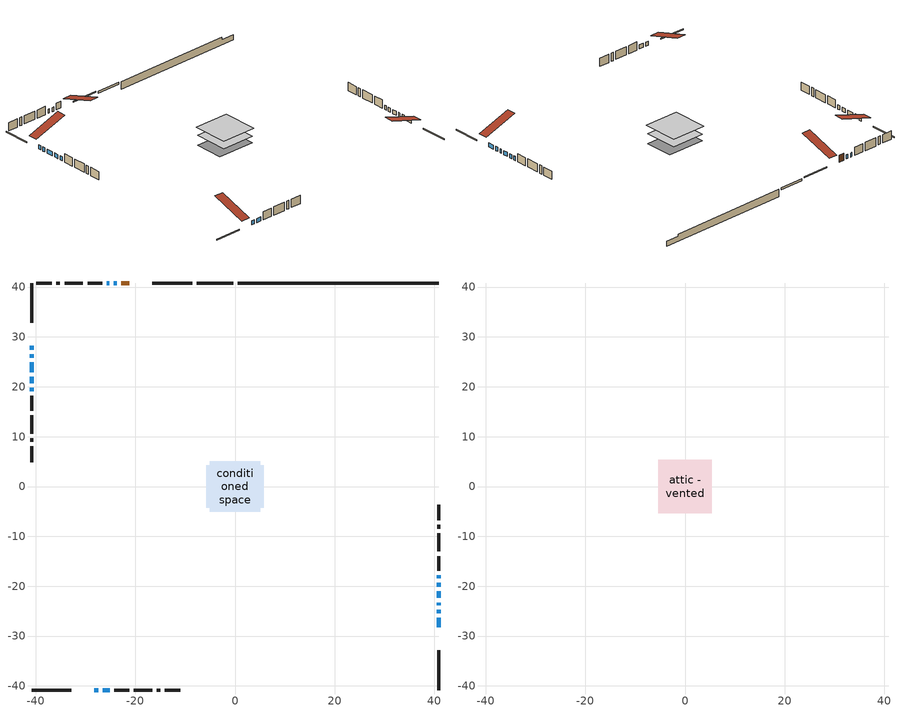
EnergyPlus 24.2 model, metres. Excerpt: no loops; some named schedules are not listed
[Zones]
conditioned space
 floor adiabatic (Floor2 construction): -1.22,-1.22 -1.22,1.22 1.22,1.22 1.22,-1.22 z0.61
 floor adiabatic (AdiabaticFloorConstruction): -5.07,-5.07 -5.07,5.07 5.07,5.07 5.07,-5.07 z0.61
 floor foundation (Slab1 construction): -5.79,-4.27 -5.79,4.27 5.79,4.27 5.79,-4.27 z-1.8
 floor foundation (Slab2 construction): -1.22,-1.22 -1.22,1.22 1.22,1.22 1.22,-1.22 z0
 wall outside (RimJoist1 construction): -8.59,40.82 -16.59,40.82 / -40.82,-40.82 -32.82,-40.82 / -40.82,40.82 -40.82,32.82 / 40.82,-40.82 40.82,-32.82 z0.61:0.91
 wall outside (AdiabaticWallConstruction 1): -21.17,40.82 -22.8,40.82 z0.61:2.64
 wall outside (AdiabaticWallConstruction): 40.82,-28.23 40.82,-26.34 / 40.82,-25.41 40.82,-24.71 / 40.82,-23.78 40.82,-23.28 / 40.82,-22.35 40.82,-21.03 / -23.72,40.82 -24.27,40.82 / 40.82,-20.1 40.82,-19.3 / -40.82,28.23 -40.82,27.43 / -28.23,-40.82 -27.43,-40.82 / 40.82,-18.37 40.82,-17.84 / -40.82,26.5 -40.82,25.85 / -40.82,24.93 -40.82,22.96 / -40.82,22.04 -40.82,20.71 / -40.82,19.79 -40.82,19.09 / -25.2,40.82 -25.7,40.82 / -26.5,-40.82 -25.12,-40.82 z0.61:1.83
 wall outside (Wall1 construction): -26.63,40.82 -29.59,40.82 / -24.19,-40.82 -21.24,-40.82 / -40.82,18.16 -40.82,15.2 / 40.82,-16.92 40.82,-13.96 z0.61:3.05
 wall outside (Wall2 construction): -30.51,40.82 -34.18,40.82 / -20.31,-40.82 -16.65,-40.82 / -40.82,14.27 -40.82,10.61 / 40.82,-13.03 40.82,-9.37 z0.61:3.05
 wall outside (Wall3 construction): -35.11,40.82 -35.83,40.82 / -15.72,-40.82 -14.99,-40.82 / -40.82,9.68 -40.82,8.95 / 40.82,-8.44 40.82,-7.71 z0.61:3.05
 wall outside (Wall4 construction): -36.76,40.82 -39.89,40.82 / -14.06,-40.82 -10.93,-40.82 / -40.82,8.03 -40.82,4.9 / 40.82,-6.78 40.82,-3.66 z0.61:3.05
 wall foundation (FoundationWall1 construction): 0.59,40.82,-1.8 0.59,40.82,0.41 36.8,40.82,0.41 36.8,40.82,-0.32 40.82,40.82,-0.32 40.82,40.82,-1.8
 wall foundation (FoundationWall2 construction): -0.34,40.82 -7.66,40.82 z0:0.61
 window (WindowConstruction): 40.82,-28.23 40.82,-26.34 z0.61:1.83
 window (WindowConstruction 8): 40.82,-25.41 40.82,-24.71 z0.61:1.83
 window (WindowConstruction 9): 40.82,-23.78 40.82,-23.28 z0.61:1.83
 window (WindowConstruction 10): 40.82,-22.35 40.82,-21.03 z0.61:1.83
 window (WindowConstruction 11): -23.72,40.82 -24.27,40.82 z0.61:1.83
 window (WindowConstruction 12): 40.82,-20.1 40.82,-19.3 z0.61:1.83
 window (WindowConstruction 13): -40.82,28.23 -40.82,27.43 z0.61:1.83
 window (WindowConstruction 14): -28.23,-40.82 -27.43,-40.82 z0.61:1.83
 window (WindowConstruction 1): 40.82,-18.37 40.82,-17.85 z0.61:1.83
 window (WindowConstruction 2): -40.82,26.5 -40.82,25.85 z0.61:1.83
 window (WindowConstruction 3): -40.82,24.93 -40.82,22.96 z0.61:1.83
 window (WindowConstruction 4): -40.82,22.04 -40.82,20.72 z0.61:1.83
 window (WindowConstruction 5): -40.82,19.79 -40.82,19.09 z0.61:1.83
 window (WindowConstruction 6): -25.2,40.82 -25.7,40.82 z0.61:1.83
 window (WindowConstruction 7): -26.5,-40.82 -25.12,-40.82 z0.61:1.83
 door (Door): -21.18,40.82 -22.79,40.82 z0.61:2.64
 ceiling adiabatic (AdiabaticFloorConstruction): 5.07,-5.07 5.07,5.07 -5.07,5.07 -5.07,-5.07 z0.61
attic - vented
 floor to conditioned space (Floor1 construction Reversed): -5.32,-5.32 -5.32,5.32 5.32,5.32 5.32,-5.32 z3.05
 roof outside (Roof1 construction): -20.25,40.82,3.05 -20.25,30.46,6.5 -17.52,30.46,6.5 -17.52,40.82,3.05; -29.16,-40.82,3.05 -29.16,-30.46,6.5 -31.89,-30.46,6.5 -31.89,-40.82,3.05; -40.82,29.16,3.05 -30.46,29.16,6.5 -30.46,31.89,6.5 -40.82,31.89,3.05; 40.82,-29.16,3.05 30.46,-29.16,6.5 30.46,-31.89,6.5 40.82,-31.89,3.05
[Building]
Building 1: Terrain=Suburbs
[Site:Location]
Prince Albert AP_SK: Latitude {deg}=53.21; Longitude {deg}=-105.67; Time Zone {hr}=-6; Elevation {m}=428; Keep Site Location Information=Yes
[Site:GroundTemperature:Shallow]
-5.03068, -7.78458, -8.00512, -6.69825, -1.45193, 3.76996, 8.29705, 11.1649, 11.4085, 9.07601, 4.66436, -0.397337
[Site:WaterMainsTemperature]
Calculation Method=Schedule; Temperature Schedule=mains temperature schedule
[Material] Roughness=Rough; Thermal Absorptance=0.9
Name | Thickness {m} | Conductivity {W/m-K} | Density {kg/m3} | Specific Heat {J/kg-K} | Solar Absorptance | Visible Absorptance
asphalt or fiberglass shingles | 0.00635 | 0.162714 | 1121.4 | 1465.45 | 0.84 | 0.84
ceiling loosefill ins | 0.254 | 0.0480833 | 16.02 | 1046.75 | 0.7 | 0.7
ceiling stud and cavity | 0.1397 | 0.221611 | 65.682 | 1177.47 | 0.7 | 0.7
concrete 4.0 in. | 0.1016 | 1.803125 | 2242.8 | 837.4 | 0.7 | 0.7
concrete 8.0 in. | 0.2032 | 1.803125 | 2242.8 | 837.4 | 0.7 | 0.7
door material | 0.04445 | 0.0451087 | 512.64 | 1214.23 | 0.7 | 0.7
exterior vertical ins | 0.00969832 | 0.029427 | 32.04 | 1214.23 | 0.7 | 0.7
exterior vertical ins 1 | 0.0443547 | 0.029427 | 32.04 | 1214.23 | 0.7 | 0.7
floor covering | 0.0127 | 0.0433444 | 54.468 | 1339.84 | 0.6 | 0.6
floor rigid ins; wall rigid ins | 0.051816 | 0.029427 | 32.04 | 1214.23 | 0.7 | 0.7
floor rigid ins 1; wall rigid ins 1 | 0.512978 | 0.029427 | 32.04 | 1214.23 | 0.7 | 0.7
floor stud and cavity | 0.1397 | 0.575339 | 92.3553 | 1139.71 | 0.7 | 0.7
floor stud and cavity 1 | 0.1397 | 1.75129 | 37.0049 | 1207.88 | 0.7 | 0.7
furniture material conditioned space 1 | 0.1524 | 0.115458 | 640.8 | 1214.23 | 0.6 | 0.6
gypsum board | 0.0127 | 0.160291 | 801 | 837.4 | 0.6 | 0.6
gypsum board 1 | 0.0127 | 0.160291 | 801 | 837.4 | 0.7 | 0.7
osb sheathing 0.5 in. | 0.0127 | 0.115458 | 512.64 | 1214.23 | 0.7 | 0.7
osb sheathing 0.75 in. | 0.01905 | 0.115458 | 512.64 | 1214.23 | 0.7 | 0.7
osb sheathing 2.0 in. | 0.0508 | 0.115458 | 512.64 | 1214.23 | 0.7 | 0.7
rim joist stud and cavity | 0.0508 | 0.0309689 | 125.044 | 1163.47 | 0.6 | 0.6
wall stud and cavity | 0.1397 | 0.0924691 | 139.0536 | 1170.24 | 0.7 | 0.7
wall stud and cavity 1 | 0.1397 | 0.113666 | 139.0536 | 1170.24 | 0.7 | 0.7
wall stud and cavity 2 | 0.1397 | 0.110654 | 139.0536 | 1170.24 | 0.7 | 0.7
wall stud and cavity 3 | 0.1397 | 0.174756 | 139.0536 | 1170.24 | 0.7 | 0.7
wall stud and cavity 4 | 0.0889 | 0.380278 | 52.3479 | 1209.89 | 0.7 | 0.7
wall stud and cavity 5 | 0.0889 | 0.391764 | 83.0341 | 1211.67 | 0.7 | 0.7
wood siding | 0.0254 | 0.102417 | 544.68 | 1172.36 | 0 | 0
wood siding 1; wood siding 2; wood siding 3 | 0.0254 | 0.102417 | 544.68 | 1172.36 | 0.7 | 0.7
[WindowMaterial:SimpleGlazingSystem]
Name | U-Factor {W/m2-K} | Solar Heat Gain Coefficient
WindowMaterial | 2.03443 | 0.61
WindowMaterial 1 | 2.23089 | 0.55
WindowMaterial 10 | 2.225776 | 0.55
WindowMaterial 11 | 2.75383 | 0.59
WindowMaterial 2 | 2.19114 | 0.56
WindowMaterial 3 | 2.03102 | 0.61
WindowMaterial 4 | 2.08042 | 0.6
WindowMaterial 5 | 2.1883 | 0.56
WindowMaterial 6 | 2.21953 | 0.55
WindowMaterial 7 | 2.18489 | 0.56
WindowMaterial 8 | 2.22521 | 0.55
WindowMaterial 9 | 2.07077 | 0.6
[Construction]
AdiabaticFloorConstruction: floor stud and cavity 1, floor rigid ins 1, osb sheathing 0.75 in., floor covering
AdiabaticWallConstruction: wood siding 2, wall rigid ins 1, wall stud and cavity 4, gypsum board
AdiabaticWallConstruction 1: wood siding 3, wall rigid ins 1, wall stud and cavity 4, gypsum board
Door: door material
Floor1 construction Reversed: gypsum board, ceiling stud and cavity, ceiling loosefill ins
Floor2 construction: floor stud and cavity, floor rigid ins, osb sheathing 0.75 in., floor covering
FoundationWall1 construction; FoundationWall2 construction: concrete 8.0 in., gypsum board 1
furniture construction conditioned space 1: furniture material conditioned space 1
PartitionWallConstruction: gypsum board, wall stud and cavity 5, gypsum board
RimJoist1 construction: wood siding 1, osb sheathing 2.0 in., rim joist stud and cavity
Roof1 construction: asphalt or fiberglass shingles
Slab1 construction; Slab2 construction: concrete 4.0 in.
Wall1 construction: wood siding, osb sheathing 0.5 in., wall stud and cavity, gypsum board
Wall2 construction: wood siding, osb sheathing 0.5 in., wall stud and cavity 1, gypsum board
Wall3 construction: wood siding, wall rigid ins, osb sheathing 0.5 in., wall stud and cavity 2, gypsum board
Wall4 construction: wood siding, wall rigid ins, osb sheathing 0.5 in., wall stud and cavity 3, gypsum board
WindowConstruction: WindowMaterial
WindowConstruction 1: WindowMaterial 1
WindowConstruction 10: WindowMaterial 9
WindowConstruction 11: WindowMaterial 10
WindowConstruction 12; WindowConstruction 13; WindowConstruction 14: WindowMaterial 11
WindowConstruction 2: WindowMaterial 2
WindowConstruction 3: WindowMaterial 3
WindowConstruction 4: WindowMaterial 4
WindowConstruction 5; WindowConstruction 8: WindowMaterial 5
WindowConstruction 6: WindowMaterial 6
WindowConstruction 7: WindowMaterial 7
WindowConstruction 9: WindowMaterial 8
[Zone] Multiplier=1; Part of Total Floor Area=Yes
Name | Volume {m3}
attic - vented | 63.4437
conditioned space | 504.2
[Space]
Name | Zone | Volume {m3}
attic - vented 1 | attic - vented | 63.4437
conditioned space 1 | conditioned space | 504.2
[ZoneInfiltration:EffectiveLeakageArea]
infil attic - vented 1: Zone or Space=attic - vented 1; Schedule=Always On Discrete; Effective Air Leakage Area {cm2}=3993.88; Stack Coefficient=0.000240165; Wind Coefficient=1.04707e-05
[ZoneMixing]
whole house fan mix: Zone or Space=attic - vented; Schedule=Always On Continuous; Design Flow Rate Calculation Method=Flow/Zone; Design Flow Rate {m3/s}=0; Source Zone or Space=conditioned space
[SurfaceProperty:ExposedFoundationPerimeter] Exposed Perimeter Calculation Method=TotalExposedPerimeter
Name | Total Exposed Perimeter {m}
Slab1 | 40.234
Slab2 | 7.31499
[InternalMass] Zone or ZoneList=conditioned space; Space or SpaceList=conditioned space 1
Name | Construction | Surface Area {m2}
furniture mass conditioned space 1 | furniture construction conditioned space 1 | 85.4196
partition wall mass | PartitionWallConstruction | 207.6
[Lights]
interior lighting: Zone or ZoneList or Space or SpaceList=conditioned space 1; Schedule=interior lighting schedule; Design Level Calculation Method=LightingLevel; Lighting Level {W}=343.2; Return Air Fraction=0; Fraction Radiant=0.6; Fraction Visible=0.2; Fraction Replaceable=1
[People]
occupants: Zone or ZoneList or Space or SpaceList=conditioned space 1; Number of People Schedule=occupants schedule; Number of People Calculation Method=People; Number of People=3; Fraction Radiant=0.314171; Sensible Heat Fraction=0.56303; Activity Level Schedule=occupants activity schedule; Carbon Dioxide Generation Rate {m3/s-W}=0; Enable ASHRAE 55 Comfort Warnings=No; Mean Radiant Temperature Calculation Type=EnclosureAveraged
[ElectricEquipment] Zone or ZoneList or Space or SpaceList=conditioned space 1; Design Level Calculation Method=EquipmentLevel
Name | Schedule | Design Level {W} | Fraction Latent | Fraction Radiant | Fraction Lost
clothes dryer | clothes dryer schedule | 140.772 | 0.015 | 0.081 | 0.85
clothes washer | clothes washer schedule | 32.1985 | 0.03 | 0.162 | 0.7
cooking range | cooking range schedule | 215.147 | 0.08 | 0.432 | 0.2
dishwasher | dishwasher schedule | 66.8632 | 0.3 | 0.18 | 0.4
fridge | fridge schedule | 72.9452 | 0 | 0.6 | 0
mech vent house fan | mech vent house fan schedule | 0 | 0 | 0 | 1
mech vent house fan cfis | mech vent house fan cfis schedule | 0 | 0 | 0 | 0
misc plug loads | misc plug loads schedule | 494.7 | 0.045 | 0.513 | 0.1
whole house fan | Always On Discrete | 0 | 0 | 0 | 1
[OtherEquipment] Zone or ZoneList or Space or SpaceList=conditioned space 1; Design Level Calculation Method=EquipmentLevel
Name | Fuel Type | Schedule | Design Level {W} | Fraction Latent | Fraction Radiant | Fraction Lost
clothes dryer 1 | Electricity | clothes dryer schedule | 0 | 0.015 | 0.081 | 0.85
cooking range 1 | Electricity | cooking range schedule | 0 | 0.08 | 0.432 | 0.2
general water use latent | None | general water use schedule | 62.594 | 1 | 0 | 0
general water use sensible | None | general water use schedule | -61.6891 | 0 | 0.6 | 0
mech vent house fan latent load | None | Always On Discrete | 0 | 1 | 0 | 0
mech vent house fan sensible load | None | Always On Discrete | 0 | 0 | 0 | 0
water heater energy adjustment1 | Electricity | Always On Discrete | 0.01 | 0 | 0 | 1
[ZoneInfiltration:DesignFlowRate] Zone or ZoneList or Space or SpaceList=conditioned space 1; Schedule=Always On Discrete; Design Flow Rate Calculation Method=Flow/Zone; Design Flow Rate {m3/s}=0
infil flow; natural vent flow; whole house fan flow
[Foundation:Kiva] Initial Indoor Air Temperature {C}=21; Wall Depth Below Slab {m}=0.2032; Custom Block X Position 1 {m}=0.2159; Custom Block Z Position 1 {m}=0
Name | Wall Height Above Grade {m} | Custom Block Material Name 1 | Custom Block Depth 1 {m}
Foundation Kiva 1 | 0.410017 | exterior vertical ins | 2.21001
Foundation Kiva 2 | 0.609996 | exterior vertical ins 1 | 0.609996
[Foundation:Kiva:Settings]
Soil Conductivity {W/m-K}=0.849921; Soil Density {kg/m3}=1842.3; Soil Specific Heat {J/kg-K}=418.7; Ground Solar Absorptivity=0.9; Ground Thermal Absorptivity=0.9; Ground Surface Roughness {m}=0.03; Far-Field Width {m}=40; Deep-Ground Boundary Condition=ZeroFlux; Deep-Ground Depth {m}=40; Minimum Cell Dimension {m}=0.2; Maximum Cell Growth Coefficient=3; Simulation Timestep=Timestep
[Exterior:Lights]
exterior lighting: Schedule=exterior lighting schedule; Design Level {W}=75.6
[Schedule:Constant]
Name | Hourly Value
Always On Continuous; mech vent house fan schedule; mech vent house fan cfis schedule; Always On Discrete | 1
occupants activity schedule | 117.228
fridge schedule | 0
[Schedule:Week:Daily]
interior lighting schedule Week Rule - Jan1-Jan27: interior lighting schedule day, interior lighting schedule day, interior lighting schedule day, interior lighting schedule day, interior lighting schedule day, interior lighting schedule day, interior lighting schedule day, interior lighting schedule default day, interior lighting schedule default day, interior lighting schedule default day, interior lighting schedule default day, interior lighting schedule default day
interior lighting schedule Week Rule - Jan28-Feb3: interior lighting schedule day, interior lighting schedule day, interior lighting schedule day, interior lighting schedule day, interior lighting schedule day 1, interior lighting schedule day 1, interior lighting schedule day 1, interior lighting schedule default day, interior lighting schedule default day, interior lighting schedule default day, interior lighting schedule default day, interior lighting schedule default day
interior lighting schedule Week Rule - Feb4-Feb24: interior lighting schedule day 1, interior lighting schedule day 1, interior lighting schedule day 1, interior lighting schedule day 1, interior lighting schedule day 1, interior lighting schedule day 1, interior lighting schedule day 1, interior lighting schedule default day, interior lighting schedule default day, interior lighting schedule default day, interior lighting schedule default day, interior lighting schedule default day
interior lighting schedule Week Rule - Feb25-Mar3: interior lighting schedule day 1, interior lighting schedule day 1, interior lighting schedule day 1, interior lighting schedule day 1, interior lighting schedule day 2, interior lighting schedule day 2, interior lighting schedule day 2, interior lighting schedule default day, interior lighting schedule default day, interior lighting schedule default day, interior lighting schedule default day, interior lighting schedule default day
interior lighting schedule Week Rule - Mar4-Mar31: interior lighting schedule day 2, interior lighting schedule day 2, interior lighting schedule day 2, interior lighting schedule day 2, interior lighting schedule day 2, interior lighting schedule day 2, interior lighting schedule day 2, interior lighting schedule default day, interior lighting schedule default day, interior lighting schedule default day, interior lighting schedule default day, interior lighting schedule default day
interior lighting schedule Week Rule - Apr1-Apr28: interior lighting schedule day 3, interior lighting schedule day 3, interior lighting schedule day 3, interior lighting schedule day 3, interior lighting schedule day 3, interior lighting schedule day 3, interior lighting schedule day 3, interior lighting schedule default day, interior lighting schedule default day, interior lighting schedule default day, interior lighting schedule default day, interior lighting schedule default day
interior lighting schedule Week Rule - Apr29-May5: interior lighting schedule day 3, interior lighting schedule day 3, interior lighting schedule day 4, interior lighting schedule day 4, interior lighting schedule day 4, interior lighting schedule day 4, interior lighting schedule day 4, interior lighting schedule default day, interior lighting schedule default day, interior lighting schedule default day, interior lighting schedule default day, interior lighting schedule default day
interior lighting schedule Week Rule - May6-May26: interior lighting schedule day 4, interior lighting schedule day 4, interior lighting schedule day 4, interior lighting schedule day 4, interior lighting schedule day 4, interior lighting schedule day 4, interior lighting schedule day 4, interior lighting schedule default day, interior lighting schedule default day, interior lighting schedule default day, interior lighting schedule default day, interior lighting schedule default day
interior lighting schedule Week Rule - May27-Jun2: interior lighting schedule day 4, interior lighting schedule day 4, interior lighting schedule day 4, interior lighting schedule day 4, interior lighting schedule day 4, interior lighting schedule day 5, interior lighting schedule day 5, interior lighting schedule default day, interior lighting schedule default day, interior lighting schedule default day, interior lighting schedule default day, interior lighting schedule default day
interior lighting schedule Week Rule - Jun3-Jun30: interior lighting schedule day 5, interior lighting schedule day 5, interior lighting schedule day 5, interior lighting schedule day 5, interior lighting schedule day 5, interior lighting schedule day 5, interior lighting schedule day 5, interior lighting schedule default day, interior lighting schedule default day, interior lighting schedule default day, interior lighting schedule default day, interior lighting schedule default day
interior lighting schedule Week Rule - Jul1-Jul28: interior lighting schedule day 6, interior lighting schedule day 6, interior lighting schedule day 6, interior lighting schedule day 6, interior lighting schedule day 6, interior lighting schedule day 6, interior lighting schedule day 6, interior lighting schedule default day, interior lighting schedule default day, interior lighting schedule default day, interior lighting schedule default day, interior lighting schedule default day
interior lighting schedule Week Rule - Jul29-Aug4: interior lighting schedule day 6, interior lighting schedule day 6, interior lighting schedule day 6, interior lighting schedule day 7, interior lighting schedule day 7, interior lighting schedule day 7, interior lighting schedule day 7, interior lighting schedule default day, interior lighting schedule default day, interior lighting schedule default day, interior lighting schedule default day, interior lighting schedule default day
interior lighting schedule Week Rule - Aug5-Aug25: interior lighting schedule day 7, interior lighting schedule day 7, interior lighting schedule day 7, interior lighting schedule day 7, interior lighting schedule day 7, interior lighting schedule day 7, interior lighting schedule day 7, interior lighting schedule default day, interior lighting schedule default day, interior lighting schedule default day, interior lighting schedule default day, interior lighting schedule default day
interior lighting schedule Week Rule - Aug26-Sep1: interior lighting schedule day 7, interior lighting schedule day 7, interior lighting schedule day 7, interior lighting schedule day 7, interior lighting schedule day 7, interior lighting schedule day 7, interior lighting schedule day 8, interior lighting schedule default day, interior lighting schedule default day, interior lighting schedule default day, interior lighting schedule default day, interior lighting schedule default day
interior lighting schedule Week Rule - Sep2-Sep29: interior lighting schedule day 8, interior lighting schedule day 8, interior lighting schedule day 8, interior lighting schedule day 8, interior lighting schedule day 8, interior lighting schedule day 8, interior lighting schedule day 8, interior lighting schedule default day, interior lighting schedule default day, interior lighting schedule default day, interior lighting schedule default day, interior lighting schedule default day
interior lighting schedule Week Rule - Sep30-Oct6: interior lighting schedule day 8, interior lighting schedule day 9, interior lighting schedule day 9, interior lighting schedule day 9, interior lighting schedule day 9, interior lighting schedule day 9, interior lighting schedule day 9, interior lighting schedule default day, interior lighting schedule default day, interior lighting schedule default day, interior lighting schedule default day, interior lighting schedule default day
interior lighting schedule Week Rule - Oct7-Oct27: interior lighting schedule day 9, interior lighting schedule day 9, interior lighting schedule day 9, interior lighting schedule day 9, interior lighting schedule day 9, interior lighting schedule day 9, interior lighting schedule day 9, interior lighting schedule default day, interior lighting schedule default day, interior lighting schedule default day, interior lighting schedule default day, interior lighting schedule default day
interior lighting schedule Week Rule - Oct28-Nov3: interior lighting schedule day 9, interior lighting schedule day 9, interior lighting schedule day 9, interior lighting schedule day 9, interior lighting schedule day 10, interior lighting schedule day 10, interior lighting schedule day 10, interior lighting schedule default day, interior lighting schedule default day, interior lighting schedule default day, interior lighting schedule default day, interior lighting schedule default day
interior lighting schedule Week Rule - Nov4-Nov24: interior lighting schedule day 10, interior lighting schedule day 10, interior lighting schedule day 10, interior lighting schedule day 10, interior lighting schedule day 10, interior lighting schedule day 10, interior lighting schedule day 10, interior lighting schedule default day, interior lighting schedule default day, interior lighting schedule default day, interior lighting schedule default day, interior lighting schedule default day
interior lighting schedule Week Rule - Nov25-Dec1: interior lighting schedule day 10, interior lighting schedule day 10, interior lighting schedule day 10, interior lighting schedule day 10, interior lighting schedule day 10, interior lighting schedule day 10, interior lighting schedule day 11, interior lighting schedule default day, interior lighting schedule default day, interior lighting schedule default day, interior lighting schedule default day, interior lighting schedule default day
interior lighting schedule Week Rule - Dec2-Dec31: interior lighting schedule day 11, interior lighting schedule day 11, interior lighting schedule day 11, interior lighting schedule day 11, interior lighting schedule day 11, interior lighting schedule day 11, interior lighting schedule day 11, interior lighting schedule default day, interior lighting schedule default day, interior lighting schedule default day, interior lighting schedule default day, interior lighting schedule default day
occupants schedule Week Rule - Jan1-Dec31: occupants schedule day, occupants schedule day, occupants schedule day, occupants schedule day, occupants schedule day, occupants schedule day, occupants schedule day, occupants schedule default day, occupants schedule default day, occupants schedule default day, occupants schedule default day, occupants schedule default day
clothes dryer schedule Week Rule - Jan1-Dec31: clothes dryer schedule day, clothes dryer schedule day, clothes dryer schedule day, clothes dryer schedule day, clothes dryer schedule day, clothes dryer schedule day, clothes dryer schedule day, clothes dryer schedule default day, clothes dryer schedule default day, clothes dryer schedule default day, clothes dryer schedule default day, clothes dryer schedule default day
clothes washer schedule Week Rule - Jan1-Dec31: clothes washer schedule day, clothes washer schedule day, clothes washer schedule day, clothes washer schedule day, clothes washer schedule day, clothes washer schedule day, clothes washer schedule day, clothes washer schedule default day, clothes washer schedule default day, clothes washer schedule default day, clothes washer schedule default day, clothes washer schedule default day
cooking range schedule Week Rule - Jan1-Dec31: cooking range schedule day, cooking range schedule day, cooking range schedule day, cooking range schedule day, cooking range schedule day, cooking range schedule day, cooking range schedule day, cooking range schedule default day, cooking range schedule default day, cooking range schedule default day, cooking range schedule default day, cooking range schedule default day
dishwasher schedule Week Rule - Jan1-Dec31: dishwasher schedule day, dishwasher schedule day, dishwasher schedule day, dishwasher schedule day, dishwasher schedule day, dishwasher schedule day, dishwasher schedule day, dishwasher schedule default day, dishwasher schedule default day, dishwasher schedule default day, dishwasher schedule default day, dishwasher schedule default day
misc plug loads schedule Week Rule - Jan1-Dec31: misc plug loads schedule day, misc plug loads schedule day, misc plug loads schedule day, misc plug loads schedule day, misc plug loads schedule day, misc plug loads schedule day, misc plug loads schedule day, misc plug loads schedule default day, misc plug loads schedule default day, misc plug loads schedule default day, misc plug loads schedule default day, misc plug loads schedule default day
general water use schedule Week Rule - Jan1-Dec31: general water use schedule day, general water use schedule day, general water use schedule day, general water use schedule day, general water use schedule day, general water use schedule day, general water use schedule day, general water use schedule default day, general water use schedule default day, general water use schedule default day, general water use schedule default day, general water use schedule default day
exterior lighting schedule Week Rule - Jan1-Jan27: exterior lighting schedule day, exterior lighting schedule day, exterior lighting schedule day, exterior lighting schedule day, exterior lighting schedule day, exterior lighting schedule day, exterior lighting schedule day, exterior lighting schedule default day, exterior lighting schedule default day, exterior lighting schedule default day, exterior lighting schedule default day, exterior lighting schedule default day
exterior lighting schedule Week Rule - Jan28-Feb3: exterior lighting schedule day, exterior lighting schedule day, exterior lighting schedule day, exterior lighting schedule day, exterior lighting schedule day 1, exterior lighting schedule day 1, exterior lighting schedule day 1, exterior lighting schedule default day, exterior lighting schedule default day, exterior lighting schedule default day, exterior lighting schedule default day, exterior lighting schedule default day
exterior lighting schedule Week Rule - Feb4-Feb24: exterior lighting schedule day 1, exterior lighting schedule day 1, exterior lighting schedule day 1, exterior lighting schedule day 1, exterior lighting schedule day 1, exterior lighting schedule day 1, exterior lighting schedule day 1, exterior lighting schedule default day, exterior lighting schedule default day, exterior lighting schedule default day, exterior lighting schedule default day, exterior lighting schedule default day
exterior lighting schedule Week Rule - Feb25-Mar3: exterior lighting schedule day 1, exterior lighting schedule day 1, exterior lighting schedule day 1, exterior lighting schedule day 1, exterior lighting schedule day 2, exterior lighting schedule day 2, exterior lighting schedule day 2, exterior lighting schedule default day, exterior lighting schedule default day, exterior lighting schedule default day, exterior lighting schedule default day, exterior lighting schedule default day
exterior lighting schedule Week Rule - Mar4-Mar31: exterior lighting schedule day 2, exterior lighting schedule day 2, exterior lighting schedule day 2, exterior lighting schedule day 2, exterior lighting schedule day 2, exterior lighting schedule day 2, exterior lighting schedule day 2, exterior lighting schedule default day, exterior lighting schedule default day, exterior lighting schedule default day, exterior lighting schedule default day, exterior lighting schedule default day
exterior lighting schedule Week Rule - Apr1-Apr28: exterior lighting schedule day 3, exterior lighting schedule day 3, exterior lighting schedule day 3, exterior lighting schedule day 3, exterior lighting schedule day 3, exterior lighting schedule day 3, exterior lighting schedule day 3, exterior lighting schedule default day, exterior lighting schedule default day, exterior lighting schedule default day, exterior lighting schedule default day, exterior lighting schedule default day
exterior lighting schedule Week Rule - Apr29-May5: exterior lighting schedule day 3, exterior lighting schedule day 3, exterior lighting schedule day 4, exterior lighting schedule day 4, exterior lighting schedule day 4, exterior lighting schedule day 4, exterior lighting schedule day 4, exterior lighting schedule default day, exterior lighting schedule default day, exterior lighting schedule default day, exterior lighting schedule default day, exterior lighting schedule default day
exterior lighting schedule Week Rule - May6-May26: exterior lighting schedule day 4, exterior lighting schedule day 4, exterior lighting schedule day 4, exterior lighting schedule day 4, exterior lighting schedule day 4, exterior lighting schedule day 4, exterior lighting schedule day 4, exterior lighting schedule default day, exterior lighting schedule default day, exterior lighting schedule default day, exterior lighting schedule default day, exterior lighting schedule default day
exterior lighting schedule Week Rule - May27-Jun2: exterior lighting schedule day 4, exterior lighting schedule day 4, exterior lighting schedule day 4, exterior lighting schedule day 4, exterior lighting schedule day 4, exterior lighting schedule day 5, exterior lighting schedule day 5, exterior lighting schedule default day, exterior lighting schedule default day, exterior lighting schedule default day, exterior lighting schedule default day, exterior lighting schedule default day
exterior lighting schedule Week Rule - Jun3-Jun30: exterior lighting schedule day 5, exterior lighting schedule day 5, exterior lighting schedule day 5, exterior lighting schedule day 5, exterior lighting schedule day 5, exterior lighting schedule day 5, exterior lighting schedule day 5, exterior lighting schedule default day, exterior lighting schedule default day, exterior lighting schedule default day, exterior lighting schedule default day, exterior lighting schedule default day
exterior lighting schedule Week Rule - Jul1-Jul28: exterior lighting schedule day 6, exterior lighting schedule day 6, exterior lighting schedule day 6, exterior lighting schedule day 6, exterior lighting schedule day 6, exterior lighting schedule day 6, exterior lighting schedule day 6, exterior lighting schedule default day, exterior lighting schedule default day, exterior lighting schedule default day, exterior lighting schedule default day, exterior lighting schedule default day
exterior lighting schedule Week Rule - Jul29-Aug4: exterior lighting schedule day 6, exterior lighting schedule day 6, exterior lighting schedule day 6, exterior lighting schedule day 7, exterior lighting schedule day 7, exterior lighting schedule day 7, exterior lighting schedule day 7, exterior lighting schedule default day, exterior lighting schedule default day, exterior lighting schedule default day, exterior lighting schedule default day, exterior lighting schedule default day
exterior lighting schedule Week Rule - Aug5-Aug25: exterior lighting schedule day 7, exterior lighting schedule day 7, exterior lighting schedule day 7, exterior lighting schedule day 7, exterior lighting schedule day 7, exterior lighting schedule day 7, exterior lighting schedule day 7, exterior lighting schedule default day, exterior lighting schedule default day, exterior lighting schedule default day, exterior lighting schedule default day, exterior lighting schedule default day
exterior lighting schedule Week Rule - Aug26-Sep1: exterior lighting schedule day 7, exterior lighting schedule day 7, exterior lighting schedule day 7, exterior lighting schedule day 7, exterior lighting schedule day 7, exterior lighting schedule day 7, exterior lighting schedule day 8, exterior lighting schedule default day, exterior lighting schedule default day, exterior lighting schedule default day, exterior lighting schedule default day, exterior lighting schedule default day
exterior lighting schedule Week Rule - Sep2-Sep29: exterior lighting schedule day 8, exterior lighting schedule day 8, exterior lighting schedule day 8, exterior lighting schedule day 8, exterior lighting schedule day 8, exterior lighting schedule day 8, exterior lighting schedule day 8, exterior lighting schedule default day, exterior lighting schedule default day, exterior lighting schedule default day, exterior lighting schedule default day, exterior lighting schedule default day
exterior lighting schedule Week Rule - Sep30-Oct6: exterior lighting schedule day 8, exterior lighting schedule day 9, exterior lighting schedule day 9, exterior lighting schedule day 9, exterior lighting schedule day 9, exterior lighting schedule day 9, exterior lighting schedule day 9, exterior lighting schedule default day, exterior lighting schedule default day, exterior lighting schedule default day, exterior lighting schedule default day, exterior lighting schedule default day
exterior lighting schedule Week Rule - Oct7-Oct27: exterior lighting schedule day 9, exterior lighting schedule day 9, exterior lighting schedule day 9, exterior lighting schedule day 9, exterior lighting schedule day 9, exterior lighting schedule day 9, exterior lighting schedule day 9, exterior lighting schedule default day, exterior lighting schedule default day, exterior lighting schedule default day, exterior lighting schedule default day, exterior lighting schedule default day
exterior lighting schedule Week Rule - Oct28-Nov3: exterior lighting schedule day 9, exterior lighting schedule day 9, exterior lighting schedule day 9, exterior lighting schedule day 9, exterior lighting schedule day 10, exterior lighting schedule day 10, exterior lighting schedule day 10, exterior lighting schedule default day, exterior lighting schedule default day, exterior lighting schedule default day, exterior lighting schedule default day, exterior lighting schedule default day
exterior lighting schedule Week Rule - Nov4-Nov24: exterior lighting schedule day 10, exterior lighting schedule day 10, exterior lighting schedule day 10, exterior lighting schedule day 10, exterior lighting schedule day 10, exterior lighting schedule day 10, exterior lighting schedule day 10, exterior lighting schedule default day, exterior lighting schedule default day, exterior lighting schedule default day, exterior lighting schedule default day, exterior lighting schedule default day
[Schedule:Year]
interior lighting schedule: interior lighting schedule Week Rule - Jan1-Jan27, 1, 1, 1, 27, interior lighting schedule Week Rule - Jan28-Feb3, 1, 28, 2, 3, interior lighting schedule Week Rule - Feb4-Feb24, 2, 4, 2, 24, interior lighting schedule Week Rule - Feb25-Mar3, 2, 25, 3, 3, interior lighting schedule Week Rule - Mar4-Mar31, 3, 4, 3, 31, interior lighting schedule Week Rule - Apr1-Apr28, 4, 1, 4, 28, interior lighting schedule Week Rule - Apr29-May5, 4, 29, 5, 5, interior lighting schedule Week Rule - May6-May26, 5, 6, 5, 26, interior lighting schedule Week Rule - May27-Jun2, 5, 27, 6, 2, interior lighting schedule Week Rule - Jun3-Jun30, 6, 3, 6, 30, interior lighting schedule Week Rule - Jul1-Jul28, 7, 1, 7, 28, interior lighting schedule Week Rule - Jul29-Aug4, 7, 29, 8, 4, interior lighting schedule Week Rule - Aug5-Aug25, 8, 5, 8, 25, interior lighting schedule Week Rule - Aug26-Sep1, 8, 26, 9, 1, interior lighting schedule Week Rule - Sep2-Sep29, 9, 2, 9, 29, interior lighting schedule Week Rule - Sep30-Oct6, 9, 30, 10, 6, interior lighting schedule Week Rule - Oct7-Oct27, 10, 7, 10, 27, interior lighting schedule Week Rule - Oct28-Nov3, 10, 28, 11, 3, interior lighting schedule Week Rule - Nov4-Nov24, 11, 4, 11, 24, interior lighting schedule Week Rule - Nov25-Dec1, 11, 25, 12, 1, interior lighting schedule Week Rule - Dec2-Dec31, 12, 2, 12, 31
occupants schedule: occupants schedule Week Rule - Jan1-Dec31, 1, 1, 12, 31
clothes dryer schedule: clothes dryer schedule Week Rule - Jan1-Dec31, 1, 1, 12, 31
clothes washer schedule: clothes washer schedule Week Rule - Jan1-Dec31, 1, 1, 12, 31
cooking range schedule: cooking range schedule Week Rule - Jan1-Dec31, 1, 1, 12, 31
dishwasher schedule: dishwasher schedule Week Rule - Jan1-Dec31, 1, 1, 12, 31
misc plug loads schedule: misc plug loads schedule Week Rule - Jan1-Dec31, 1, 1, 12, 31
general water use schedule: general water use schedule Week Rule - Jan1-Dec31, 1, 1, 12, 31
exterior lighting schedule: exterior lighting schedule Week Rule - Jan1-Jan27, 1, 1, 1, 27, exterior lighting schedule Week Rule - Jan28-Feb3, 1, 28, 2, 3, exterior lighting schedule Week Rule - Feb4-Feb24, 2, 4, 2, 24, exterior lighting schedule Week Rule - Feb25-Mar3, 2, 25, 3, 3, exterior lighting schedule Week Rule - Mar4-Mar31, 3, 4, 3, 31, exterior lighting schedule Week Rule - Apr1-Apr28, 4, 1, 4, 28, exterior lighting schedule Week Rule - Apr29-May5, 4, 29, 5, 5, exterior lighting schedule Week Rule - May6-May26, 5, 6, 5, 26, exterior lighting schedule Week Rule - May27-Jun2, 5, 27, 6, 2, exterior lighting schedule Week Rule - Jun3-Jun30, 6, 3, 6, 30, exterior lighting schedule Week Rule - Jul1-Jul28, 7, 1, 7, 28, exterior lighting schedule Week Rule - Jul29-Aug4, 7, 29, 8, 4, exterior lighting schedule Week Rule - Aug5-Aug25, 8, 5, 8, 25, exterior lighting schedule Week Rule - Aug26-Sep1, 8, 26, 9, 1, exterior lighting schedule Week Rule - Sep2-Sep29, 9, 2, 9, 29, exterior lighting schedule Week Rule - Sep30-Oct6, 9, 30, 10, 6, exterior lighting schedule Week Rule - Oct7-Oct27, 10, 7, 10, 27, exterior lighting schedule Week Rule - Oct28-Nov3, 10, 28, 11, 3, exterior lighting schedule Week Rule - Nov4-Nov24, 11, 4, 11, 24, exterior lighting schedule Week Rule - Nov25-Dec1, 11, 25, 12, 1, exterior lighting schedule Week Rule - Dec2-Dec31, 12, 2, 12, 31
[Schedule:Compact]
mains temperature schedule: Through: 01/01, For: AllDays, Until: 24:00, 1.89278, Through: 01/02, For: AllDays, Until: 24:00, 1.81278, Through: 01/03, For: AllDays, Until: 24:00, 1.73389, Through: 01/04, For: AllDays, Until: 24:00, 1.65611, Through: 01/05, For: AllDays, Until: 24:00, 1.57889, Through: 01/06, For: AllDays, Until: 24:00, 1.50278, Through: 01/07, For: AllDays, Until: 24:00, 1.42722, Through: 01/08, For: AllDays, Until: 24:00, 1.35333, Through: 01/09, For: AllDays, Until: 24:00, 1.28056, Through: 01/10, For: AllDays, Until: 24:00, 1.20833, Through: 01/11, For: AllDays, Until: 24:00, 1.13722, Through: 01/12, For: AllDays, Until: 24:00, 1.06778, Through: 01/13, For: AllDays, Until: 24:00, 0.998889, Through: 01/14, For: AllDays, Until: 24:00, 0.931667, Through: 01/15, For: AllDays, Until: 24:00, 0.865, Through: 01/16, For: AllDays, Until: 24:00, 0.8, Through: 01/17, For: AllDays, Until: 24:00, 0.736111, Through: 01/18, For: AllDays, Until: 24:00, 0.673333, Through: 01/19, For: AllDays, Until: 24:00, 0.611667, Through: 01/20, For: AllDays, Until: 24:00, 0.551667, Through: 01/21, For: AllDays, Until: 24:00, 0.492778, Through: 01/22, For: AllDays, Until: 24:00, 0.435, Through: 01/23, For: AllDays, Until: 24:00, 0.378333, Through: 01/24, For: AllDays, Until: 24:00, 0.323333, Through: 01/25, For: AllDays, Until: 24:00, 0.27, Through: 01/26, For: AllDays, Until: 24:00, 0.217778, Through: 01/27, For: AllDays, Until: 24:00, 0.166667, Through: 01/28, For: AllDays, Until: 24:00, 0.117222, Through: 01/29, For: AllDays, Until: 24:00, 0.0688889, Through: 01/30, For: AllDays, Until: 24:00, 0.0222222, Through: 01/31, For: AllDays, Until: 24:00, 0, Through: 02/01, For: AllDays, Until: 24:00, 0, Through: 02/02, For: AllDays, Until: 24:00, 0, Through: 02/03, For: AllDays, Until: 24:00, 0, Through: 02/04, For: AllDays, Until: 24:00, 0, Through: 02/05, For: AllDays, Until: 24:00, 0, Through: 02/06, For: AllDays, Until: 24:00, 0, Through: 02/07, For: AllDays, Until: 24:00, 0, Through: 02/08, For: AllDays, Until: 24:00, 0, Through: 02/09, For: AllDays, Until: 24:00, 0, Through: 02/10, For: AllDays, Until: 24:00, 0, Through: 02/11, For: AllDays, Until: 24:00, 0, Through: 02/12, For: AllDays, Until: 24:00, 0, Through: 02/13, For: AllDays, Until: 24:00, 0, Through: 02/14, For: AllDays, Until: 24:00, 0, Through: 02/15, For: AllDays, Until: 24:00, 0, Through: 02/16, For: AllDays, Until: 24:00, 0, Through: 02/17, For: AllDays, Until: 24:00, 0, Through: 02/18, For: AllDays, Until: 24:00, 0, Through: 02/19, For: AllDays, Until: 24:00, 0, Through: 02/20, For: AllDays, Until: 24:00, 0, Through: 02/21, For: AllDays, Until: 24:00, 0, Through: 02/22, For: AllDays, Until: 24:00, 0, Through: 02/23, For: AllDays, Until: 24:00, 0, Through: 02/24, For: AllDays, Until: 24:00, 0, Through: 02/25, For: AllDays, Until: 24:00, 0, Through: 02/26, For: AllDays, Until: 24:00, 0, Through: 02/27, For: AllDays, Until: 24:00, 0, Through: 02/28, For: AllDays, Until: 24:00, 0, Through: 03/01, For: AllDays, Until: 24:00, 0, Through: 03/02, For: AllDays, Until: 24:00, 0, Through: 03/03, For: AllDays, Until: 24:00, 0, Through: 03/04, For: AllDays, Until: 24:00, 0, Through: 03/05, For: AllDays, Until: 24:00, 0, Through: 03/06, For: AllDays, Until: 24:00, 0, Through: 03/07, For: AllDays, Until: 24:00, 0, Through: 03/08, For: AllDays, Until: 24:00, 0, Through: 03/09, For: AllDays, Until: 24:00, 0, Through: 03/10, For: AllDays, Until: 24:00, 0, Through: 03/11, For: AllDays, Until: 24:00, 0, Through: 03/12, For: AllDays, Until: 24:00, 0, Through: 03/13, For: AllDays, Until: 24:00, 0, Through: 03/14, For: AllDays, Until: 24:00, 0, Through: 03/15, For: AllDays, Until: 24:00, 0, Through: 03/16, For: AllDays, Until: 24:00, 0, Through: 03/17, For: AllDays, Until: 24:00, 0, Through: 03/18, For: AllDays, Until: 24:00, 0, Through: 03/19, For: AllDays, Until: 24:00, 0, Through: 03/20, For: AllDays, Until: 24:00, 0, Through: 03/21, For: AllDays, Until: 24:00, 0, Through: 03/22, For: AllDays, Until: 24:00, 0, Through: 03/23, For: AllDays, Until: 24:00, 0, Through: 03/24, For: AllDays, Until: 24:00, 0, Through: 03/25, For: AllDays, Until: 24:00, 0, Through: 03/26, For: AllDays, Until: 24:00, 0, Through: 03/27, For: AllDays, Until: 24:00, 0, Through: 03/28, For: AllDays, Until: 24:00, 0, Through: 03/29, For: AllDays, Until: 24:00, 0.00222222, Through: 03/30, For: AllDays, Until: 24:00, 0.0483333, Through: 03/31, For: AllDays, Until: 24:00, 0.0961111, Through: 04/01, For: AllDays, Until: 24:00, 0.145, Through: 04/02, For: AllDays, Until: 24:00, 0.195, Through: 04/03, For: AllDays, Until: 24:00, 0.246667, Through: 04/04, For: AllDays, Until: 24:00, 0.3, Through: 04/05, For: AllDays, Until: 24:00, 0.354444, Through: 04/06, For: AllDays, Until: 24:00, 0.41, Through: 04/07, For: AllDays, Until: 24:00, 0.467222, Through: 04/08, For: AllDays, Until: 24:00, 0.525556, Through: 04/09, For: AllDays, Until: 24:00, 0.585, Through: 04/10, For: AllDays, Until: 24:00, 0.646111, Through: 04/11, For: AllDays, Until: 24:00, 0.708333, Through: 04/12, For: AllDays, Until: 24:00, 0.771667, Through: 04/13, For: AllDays, Until: 24:00, 0.836111, Through: 04/14, For: AllDays, Until: 24:00, 0.902222, Through: 04/15, For: AllDays, Until: 24:00, 0.968889, Through: 04/16, For: AllDays, Until: 24:00, 1.03722, Through: 04/17, For: AllDays, Until: 24:00, 1.10667, Through: 04/18, For: AllDays, Until: 24:00, 1.17722, Through: 04/19, For: AllDays, Until: 24:00, 1.24833, Through: 04/20, For: AllDays, Until: 24:00, 1.32111, Through: 04/21, For: AllDays, Until: 24:00, 1.395, Through: 04/22, For: AllDays, Until: 24:00, 1.46944, Through: 04/23, For: AllDays, Until: 24:00, 1.545, Through: 04/24, For: AllDays, Until: 24:00, 1.62167, Through: 04/25, For: AllDays, Until: 24:00, 1.69944, Through: 04/26, For: AllDays, Until: 24:00, 1.77833, Through: 04/27, For: AllDays, Until: 24:00, 1.85778, Through: 04/28, For: AllDays, Until: 24:00, 1.93778, Through: 04/29, For: AllDays, Until: 24:00, 2.01944, Through: 04/30, For: AllDays, Until: 24:00, 2.10111, Through: 05/01, For: AllDays, Until: 24:00, 2.18444, Through: 05/02, For: AllDays, Until: 24:00, 2.26778, Through: 05/03, For: AllDays, Until: 24:00, 2.35278, Through: 05/04, For: AllDays, Until: 24:00, 2.43778, Through: 05/05, For: AllDays, Until: 24:00, 2.52389, Through: 05/06, For: AllDays, Until: 24:00, 2.61056, Through: 05/07, For: AllDays, Until: 24:00, 2.69778, Through: 05/08, For: AllDays, Until: 24:00, 2.78556, Through: 05/09, For: AllDays, Until: 24:00, 2.87444, Through: 05/10, For: AllDays, Until: 24:00, 2.96389, Through: 05/11, For: AllDays, Until: 24:00, 3.05333, Through: 05/12, For: AllDays, Until: 24:00, 3.14389, Through: 05/13, For: AllDays, Until: 24:00, 3.23444, Through: 05/14, For: AllDays, Until: 24:00, 3.32611, Through: 05/15, For: AllDays, Until: 24:00, 3.41778, Through: 05/16, For: AllDays, Until: 24:00, 3.51, Through: 05/17, For: AllDays, Until: 24:00, 3.60222, Through: 05/18, For: AllDays, Until: 24:00, 3.69556, Through: 05/19, For: AllDays, Until: 24:00, 3.78889, Through: 05/20, For: AllDays, Until: 24:00, 3.88222, Through: 05/21, For: AllDays, Until: 24:00, 3.97611, Through: 05/22, For: AllDays, Until: 24:00, 4.07056, Through: 05/23, For: AllDays, Until: 24:00, 4.165, Through: 05/24, For: AllDays, Until: 24:00, 4.25944, Through: 05/25, For: AllDays, Until: 24:00, 4.35444, Through: 05/26, For: AllDays, Until: 24:00, 4.44944, Through: 05/27, For: AllDays, Until: 24:00, 4.545, Through: 05/28, For: AllDays, Until: 24:00, 4.64, Through: 05/29, For: AllDays, Until: 24:00, 4.735, Through: 05/30, For: AllDays, Until: 24:00, 4.83056, Through: 05/31, For: AllDays, Until: 24:00, 4.92611, Through: 06/01, For: AllDays, Until: 24:00, 5.02111, Through: 06/02, For: AllDays, Until: 24:00, 5.11667, Through: 06/03, For: AllDays, Until: 24:00, 5.21167, Through: 06/04, For: AllDays, Until: 24:00, 5.30722, Through: 06/05, For: AllDays, Until: 24:00, 5.40222, Through: 06/06, For: AllDays, Until: 24:00, 5.49667, Through: 06/07, For: AllDays, Until: 24:00, 5.59167, Through: 06/08, For: AllDays, Until: 24:00, 5.68611, Through: 06/09, For: AllDays, Until: 24:00, 5.78, Through: 06/10, For: AllDays, Until: 24:00, 5.87444, Through: 06/11, For: AllDays, Until: 24:00, 5.96778, Through: 06/12, For: AllDays, Until: 24:00, 6.06111, Through: 06/13, For: AllDays, Until: 24:00, 6.15389, Through: 06/14, For: AllDays, Until: 24:00, 6.24667, Through: 06/15, For: AllDays, Until: 24:00, 6.33889, Through: 06/16, For: AllDays, Until: 24:00, 6.43056, Through: 06/17, For: AllDays, Until: 24:00, 6.52222, Through: 06/18, For: AllDays, Until: 24:00, 6.61278, Through: 06/19, For: AllDays, Until: 24:00, 6.70333, Through: 06/20, For: AllDays, Until: 24:00, 6.79278, Through: 06/21, For: AllDays, Until: 24:00, 6.88222, Through: 06/22, For: AllDays, Until: 24:00, 6.97056, Through: 06/23, For: AllDays, Until: 24:00, 7.05889, Through: 06/24, For: AllDays, Until: 24:00, 7.14611, Through: 06/25, For: AllDays, Until: 24:00, 7.23278, Through: 06/26, For: AllDays, Until: 24:00, 7.31889, Through: 06/27, For: AllDays, Until: 24:00, 7.40389, Through: 06/28, For: AllDays, Until: 24:00, 7.48833, Through: 06/29, For: AllDays, Until: 24:00, 7.57222, Through: 06/30, For: AllDays, Until: 24:00, 7.655, Through: 07/01, For: AllDays, Until: 24:00, 7.73722, Through: 07/02, For: AllDays, Until: 24:00, 7.81833, Through: 07/03, For: AllDays, Until: 24:00, 7.89889, Through: 07/04, For: AllDays, Until: 24:00, 7.97833, Through: 07/05, For: AllDays, Until: 24:00, 8.05722, Through: 07/06, For: AllDays, Until: 24:00, 8.13444, Through: 07/07, For: AllDays, Until: 24:00, 8.21111, Through: 07/08, For: AllDays, Until: 24:00, 8.28722, Through: 07/09, For: AllDays, Until: 24:00, 8.36167, Through: 07/10, For: AllDays, Until: 24:00, 8.43556, Through: 07/11, For: AllDays, Until: 24:00, 8.50778, Through: 07/12, For: AllDays, Until: 24:00, 8.57944, Through: 07/13, For: AllDays, Until: 24:00, 8.65, Through: 07/14, For: AllDays, Until: 24:00, 8.71889, Through: 07/15, For: AllDays, Until: 24:00, 8.78722, Through: 07/16, For: AllDays, Until: 24:00, 8.85444, Through: 07/17, For: AllDays, Until: 24:00, 8.92, Through: 07/18, For: AllDays, Until: 24:00, 8.985, Through: 07/19, For: AllDays, Until: 24:00, 9.04833, Through: 07/20, For: AllDays, Until: 24:00, 9.11056, Through: 07/21, For: AllDays, Until: 24:00, 9.17111, Through: 07/22, For: AllDays, Until: 24:00, 9.23111, Through: 07/23, For: AllDays, Until: 24:00, 9.28944, Through: 07/24, For: AllDays, Until: 24:00, 9.34667, Through: 07/25, For: AllDays, Until: 24:00, 9.40222, Through: 07/26, For: AllDays, Until: 24:00, 9.45667, Through: 07/27, For: AllDays, Until: 24:00, 9.50944, Through: 07/28, For: AllDays, Until: 24:00, 9.56111, Through: 07/29, For: AllDays, Until: 24:00, 9.61167, Through: 07/30, For: AllDays, Until: 24:00, 9.66056, Through: 07/31, For: AllDays, Until: 24:00, 9.70778, Through: 08/01, For: AllDays, Until: 24:00, 9.75389, Through: 08/02, For: AllDays, Until: 24:00, 9.79833, Through: 08/03, For: AllDays, Until: 24:00, 9.84167, Through: 08/04, For: AllDays, Until: 24:00, 9.88333, Through: 08/05, For: AllDays, Until: 24:00, 9.92333, Through: 08/06, For: AllDays, Until: 24:00, 9.96222, Through: 08/07, For: AllDays, Until: 24:00, 9.99944, Through: 08/08, For: AllDays, Until: 24:00, 10.035, Through: 08/09, For: AllDays, Until: 24:00, 10.0694, Through: 08/10, For: AllDays, Until: 24:00, 10.1017, Through: 08/11, For: AllDays, Until: 24:00, 10.1328, Through: 08/12, For: AllDays, Until: 24:00, 10.1622, Through: 08/13, For: AllDays, Until: 24:00, 10.19, Through: 08/14, For: AllDays, Until: 24:00, 10.2167, Through: 08/15, For: AllDays, Until: 24:00, 10.2417, Through: 08/16, For: AllDays, Until: 24:00, 10.2644, Through: 08/17, For: AllDays, Until: 24:00, 10.2861, Through: 08/18, For: AllDays, Until: 24:00, 10.3061, Through: 08/19, For: AllDays, Until: 24:00, 10.3244, Through: 08/20, For: AllDays, Until: 24:00, 10.3411, Through: 08/21, For: AllDays, Until: 24:00, 10.3567, Through: 08/22, For: AllDays, Until: 24:00, 10.37, Through: 08/23, For: AllDays, Until: 24:00, 10.3822, Through: 08/24, For: AllDays, Until: 24:00, 10.3922, Through: 08/25, For: AllDays, Until: 24:00, 10.4011, Through: 08/26, For: AllDays, Until: 24:00, 10.4078, Through: 08/27, For: AllDays, Until: 24:00, 10.4133, Through: 08/28, For: AllDays, Until: 24:00, 10.4172, Through: 08/29, For: AllDays, Until: 24:00, 10.4189, Through: 08/30, For: AllDays, Until: 24:00, 10.4194, Through: 08/31, For: AllDays, Until: 24:00, 10.4183, Through: 09/01, For: AllDays, Until: 24:00, 10.4156, Through: 09/02, For: AllDays, Until: 24:00, 10.4111, Through: 09/03, For: AllDays, Until: 24:00, 10.405, Through: 09/04, For: AllDays, Until: 24:00, 10.3972, Through: 09/05, For: AllDays, Until: 24:00, 10.3878, Through: 09/06, For: AllDays, Until: 24:00, 10.3767, Through: 09/07, For: AllDays, Until: 24:00, 10.3644, Through: 09/08, For: AllDays, Until: 24:00, 10.35, Through: 09/09, For: AllDays, Until: 24:00, 10.3339, Through: 09/10, For: AllDays, Until: 24:00, 10.3167, Through: 09/11, For: AllDays, Until: 24:00, 10.2972, Through: 09/12, For: AllDays, Until: 24:00, 10.2767, Through: 09/13, For: AllDays, Until: 24:00, 10.2544, Through: 09/14, For: AllDays, Until: 24:00, 10.2306, Through: 09/15, For: AllDays, Until: 24:00, 10.205, Through: 09/16, For: AllDays, Until: 24:00, 10.1778, Through: 09/17, For: AllDays, Until: 24:00, 10.1494, Through: 09/18, For: AllDays, Until: 24:00, 10.1189, Through: 09/19, For: AllDays, Until: 24:00, 10.0872, Through: 09/20, For: AllDays, Until: 24:00, 10.0539, Through: 09/21, For: AllDays, Until: 24:00, 10.0194, Through: 09/22, For: AllDays, Until: 24:00, 9.98278, Through: 09/23, For: AllDays, Until: 24:00, 9.945, Through: 09/24, For: AllDays, Until: 24:00, 9.90556, Through: 09/25, For: AllDays, Until: 24:00, 9.865, Through: 09/26, For: AllDays, Until: 24:00, 9.82222, Through: 09/27, For: AllDays, Until: 24:00, 9.77889, Through: 09/28, For: AllDays, Until: 24:00, 9.73333, Through: 09/29, For: AllDays, Until: 24:00, 9.68667, Through: 09/30, For: AllDays, Until: 24:00, 9.63889, Through: 10/01, For: AllDays, Until: 24:00, 9.58889, Through: 10/02, For: AllDays, Until: 24:00, 9.53833, Through: 10/03, For: AllDays, Until: 24:00, 9.48611, Through: 10/04, For: AllDays, Until: 24:00, 9.43222, Through: 10/05, For: AllDays, Until: 24:00, 9.37722, Through: 10/06, For: AllDays, Until: 24:00, 9.32111, Through: 10/07, For: AllDays, Until: 24:00, 9.26333, Through: 10/08, For: AllDays, Until: 24:00, 9.20444, Through: 10/09, For: AllDays, Until: 24:00, 9.14389, Through: 10/10, For: AllDays, Until: 24:00, 9.08278, Through: 10/11, For: AllDays, Until: 24:00, 9.02, Through: 10/12, For: AllDays, Until: 24:00, 8.95611, Through: 10/13, For: AllDays, Until: 24:00, 8.89056, Through: 10/14, For: AllDays, Until: 24:00, 8.82444, Through: 10/15, For: AllDays, Until: 24:00, 8.75667, Through: 10/16, For: AllDays, Until: 24:00, 8.68833, Through: 10/17, For: AllDays, Until: 24:00, 8.61833, Through: 10/18, For: AllDays, Until: 24:00, 8.54722, Through: 10/19, For: AllDays, Until: 24:00, 8.47556, Through: 10/20, For: AllDays, Until: 24:00, 8.40222, Through: 10/21, For: AllDays, Until: 24:00, 8.32833, Through: 10/22, For: AllDays, Until: 24:00, 8.25333, Through: 10/23, For: AllDays, Until: 24:00, 8.17722, Through: 10/24, For: AllDays, Until: 24:00, 8.1, Through: 10/25, For: AllDays, Until: 24:00, 8.02167, Through: 10/26, For: AllDays, Until: 24:00, 7.94278, Through: 10/27, For: AllDays, Until: 24:00, 7.86278, Through: 10/28, For: AllDays, Until: 24:00, 7.78222, Through: 10/29, For: AllDays, Until: 24:00, 7.70056, Through: 10/30, For: AllDays, Until: 24:00, 7.61778, Through: 10/31, For: AllDays, Until: 24:00, 7.53444, Through: 11/01, For: AllDays, Until: 24:00, 7.45056, Through: 11/02, For: AllDays, Until: 24:00, 7.36556, Through: 11/03, For: AllDays, Until: 24:00, 7.28, Through: 11/04, For: AllDays, Until: 24:00, 7.19389, Through: 11/05, For: AllDays, Until: 24:00, 7.10667, Through: 11/06, For: AllDays, Until: 24:00, 7.01944, Through: 11/07, For: AllDays, Until: 24:00, 6.93111, Through: 11/08, For: AllDays, Until: 24:00, 6.84222, Through: 11/09, For: AllDays, Until: 24:00, 6.75278, Through: 11/10, For: AllDays, Until: 24:00, 6.66278, Through: 11/11, For: AllDays, Until: 24:00, 6.57222, Through: 11/12, For: AllDays, Until: 24:00, 6.48111, Through: 11/13, For: AllDays, Until: 24:00, 6.38944, Through: 11/14, For: AllDays, Until: 24:00, 6.29778, Through: 11/15, For: AllDays, Until: 24:00, 6.205, Through: 11/16, For: AllDays, Until: 24:00, 6.11222, Through: 11/17, For: AllDays, Until: 24:00, 6.01944, Through: 11/18, For: AllDays, Until: 24:00, 5.92556, Through: 11/19, For: AllDays, Until: 24:00, 5.83222, Through: 11/20, For: AllDays, Until: 24:00, 5.73778, Through: 11/21, For: AllDays, Until: 24:00, 5.64333, Through: 11/22, For: AllDays, Until: 24:00, 5.54889, Through: 11/23, For: AllDays, Until: 24:00, 5.45444, Through: 11/24, For: AllDays, Until: 24:00, 5.35944, Through: 11/25, For: AllDays, Until: 24:00, 5.26444, Through: 11/26, For: AllDays, Until: 24:00, 5.16889, Through: 11/27, For: AllDays, Until: 24:00, 5.07389, Through: 11/28, For: AllDays, Until: 24:00, 4.97833, Through: 11/29, For: AllDays, Until: 24:00, 4.88333, Through: 11/30, For: AllDays, Until: 24:00, 4.78778, Through: 12/01, For: AllDays, Until: 24:00, 4.69222, Through: 12/02, For: AllDays, Until: 24:00, 4.59722, Through: 12/03, For: AllDays, Until: 24:00, 4.50222, Through: 12/04, For: AllDays, Until: 24:00, 4.40667, Through: 12/05, For: AllDays, Until: 24:00, 4.31167, Through: 12/06, For: AllDays, Until: 24:00, 4.21722, Through: 12/07, For: AllDays, Until: 24:00, 4.12278, Through: 12/08, For: AllDays, Until: 24:00, 4.02833, Through: 12/09, For: AllDays, Until: 24:00, 3.93389, Through: 12/10, For: AllDays, Until: 24:00, 3.84056, Through: 12/11, For: AllDays, Until: 24:00, 3.74667, Through: 12/12, For: AllDays, Until: 24:00, 3.65333, Through: 12/13, For: AllDays, Until: 24:00, 3.56056, Through: 12/14, For: AllDays, Until: 24:00, 3.46833, Through: 12/15, For: AllDays, Until: 24:00, 3.37611, Through: 12/16, For: AllDays, Until: 24:00, 3.285, Through: 12/17, For: AllDays, Until: 24:00, 3.19389, Through: 12/18, For: AllDays, Until: 24:00, 3.10278, Through: 12/19, For: AllDays, Until: 24:00, 3.01278, Through: 12/20, For: AllDays, Until: 24:00, 2.92333, Through: 12/21, For: AllDays, Until: 24:00, 2.83444, Through: 12/22, For: AllDays, Until: 24:00, 2.74611, Through: 12/23, For: AllDays, Until: 24:00, 2.65833, Through: 12/24, For: AllDays, Until: 24:00, 2.57167, Through: 12/25, For: AllDays, Until: 24:00, 2.485, Through: 12/26, For: AllDays, Until: 24:00, 2.39944, Through: 12/27, For: AllDays, Until: 24:00, 2.31444, Through: 12/28, For: AllDays, Until: 24:00, 2.23056, Through: 12/29, For: AllDays, Until: 24:00, 2.14667, Through: 12/30, For: AllDays, Until: 24:00, 2.06444, Through: 12/31, For: AllDays, Until: 24:00, 1.98278
